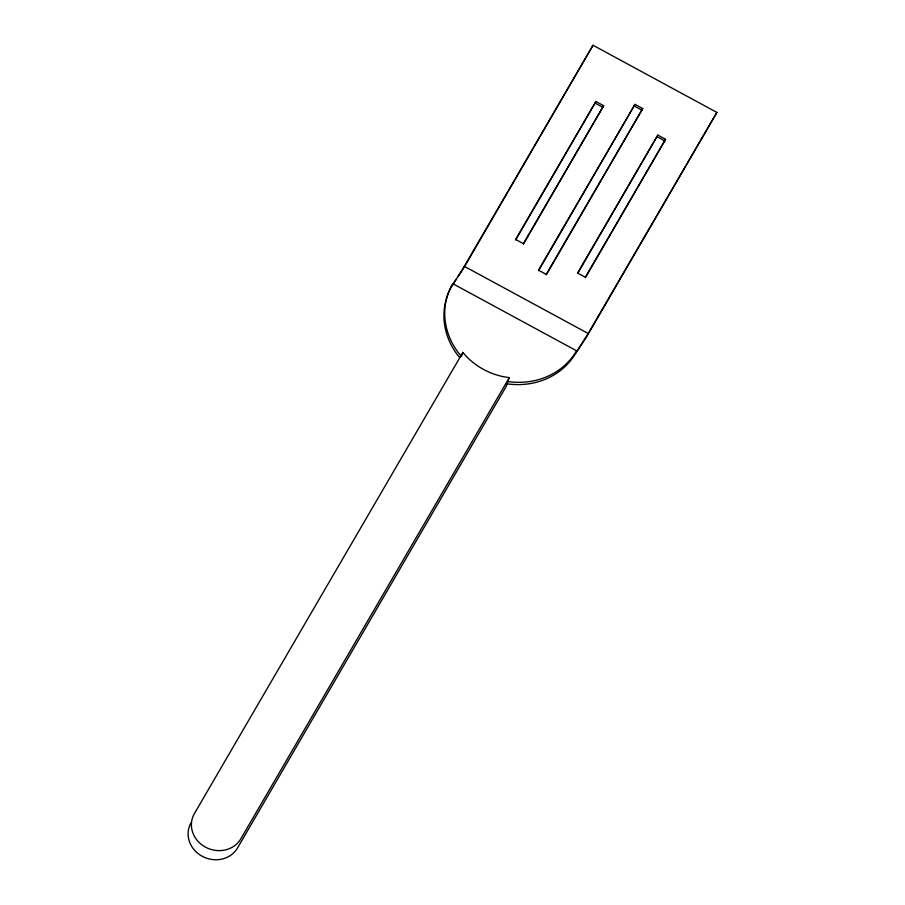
<?xml version="1.0" encoding="UTF-8"?>
<svg xmlns="http://www.w3.org/2000/svg" width="905" height="905" viewBox="0 0 905 905"><rect width="100%" height="100%" fill="white"/><g stroke="black" fill="none" stroke-linecap="round" stroke-linejoin="round"><path stroke-width="1.36" d="M459.695 357.656A70.613 64.357 19.8 0 1 451.912 285.923L464.322 266.33L593.024 45.25L716.873 112.424L586.395 337.226L575.761 353.097A70.613 64.357 19.8 0 1 506.834 383.788M461.46 356.31L462.862 352.407C474.152 366.367 491.506 375.609 509.311 377.6L506.031 386.707L237.551 847.94A26.483 24.13 19.8 0 1 202.154 856.254A26.483 24.13 19.8 0 1 191.102 822.747M593.024 45.25L462.534 270.052M515.714 239.938L595.909 101.518L603.646 105.715L523.463 244.135M538.566 270.674L634.993 104.369L642.731 108.566L546.303 274.871M575.761 353.097L588.182 333.504L716.873 112.424M577.65 273.514L657.833 135.105L665.582 139.302L585.388 277.711M595.909 101.518L515.624 239.44L523.361 243.637L603.646 105.715M462.862 352.407L194.383 813.629A26.483 24.13 19.8 0 0 205.435 847.137A26.483 24.13 19.8 0 0 240.832 838.822L509.311 377.6M634.993 104.369L538.475 270.176L546.213 274.373L642.731 108.566M657.833 135.105L577.548 273.027L585.297 277.224L665.582 139.302M451.912 285.923L456.459 279.125M457.987 276.851L461.776 271.183M634.371 106.077L642.12 110.274M595.298 103.227L603.035 107.424M657.222 136.813L664.96 141.01M464.322 266.33L588.182 333.504M507.66 381.503A70.613 64.357 19.8 0 0 576.587 350.812L452.726 283.65A70.613 64.357 19.8 0 0 461.414 356.434"/></g></svg>
